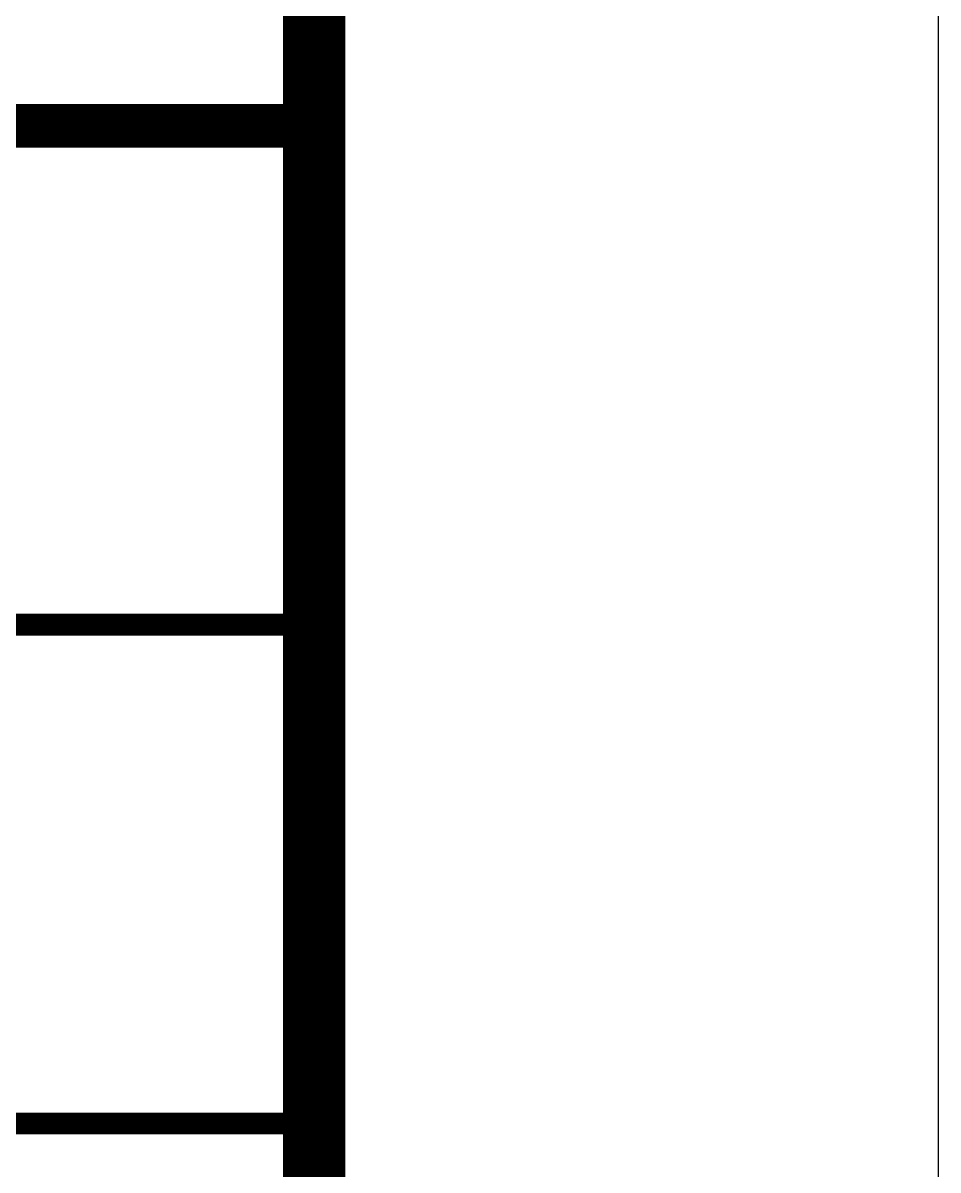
# Model space of a CAD drawing. Extents: x 679383 to 1725648, y -4158549 to 860327.
# Drawn here: x 796828 to 798295, y -2105253 to -2103413 of the extents above; entities that cross this region are included whole.
import ezdxf

# ---------------------------------------------------------------- set-up
doc = ezdxf.new("R2010")
doc.units = 0
doc.header["$LTSCALE"] = 1000
doc.header["$MEASUREMENT"] = 0
doc.layers.add('图框', color=140, linetype='Continuous')

# ---------------------------------------------------------------- blocks, each defined once
blk = doc.blocks.new('2q3q2342q35q2343r5q23rwetr')
at = {"layer": '图框'}
for points, const_width in [([(3534617.7, 3134510.4), (3527617.7, 3134510.4)], 70), ([(3527617.7, 3134510.4), (3534617.7, 3134510.4)], 70), ([(3527617.7, 3133710.4), (3534617.7, 3133710.4)], 35), ([(3527617.7, 3132910.4), (3534617.7, 3132910.4)], 35)]:
    blk.add_lwpolyline(points, dxfattribs=dict(at, const_width=const_width))

msp = doc.modelspace()

# ---------------------------------------------------------------- linework, layer by layer
at = {"layer": '图框'}
msp.add_lwpolyline([(738894.9, -2075824.4), (798294.8, -2075824.4), (798294.8, -2117778.6), (738894.9, -2117778.6)], close=True, dxfattribs=at)
at = {"layer": '图框', "const_width": 100}
msp.add_lwpolyline([(741394.9, -2116778.6), (797294.9, -2116778.6), (797294.9, -2076778.6), (741394.9, -2076778.6)], close=True, dxfattribs=at)

# ---------------------------------------------------------------- block references
at = {"layer": '图框'}
msp.add_blockref('2q3q2342q35q2343r5q23rwetr', (-2737322.9, -5238088.7), dxfattribs=at)

doc.saveas('drawing.dxf')
